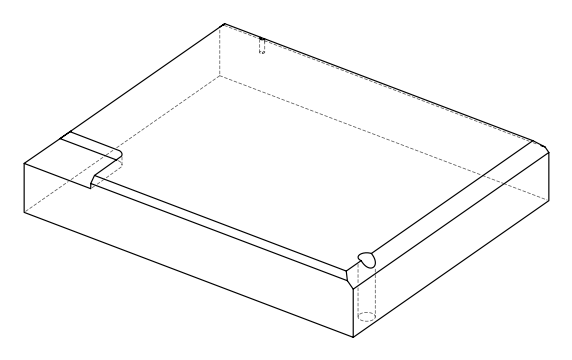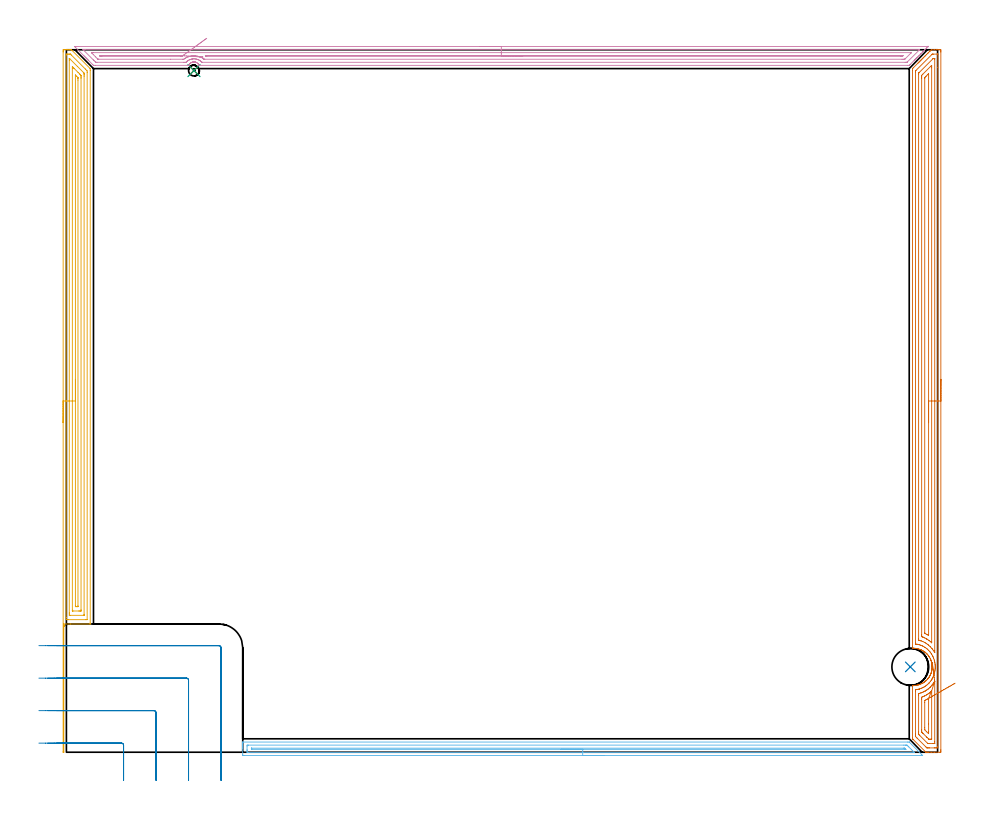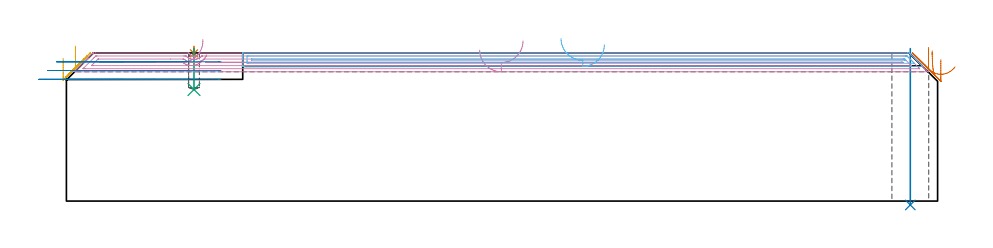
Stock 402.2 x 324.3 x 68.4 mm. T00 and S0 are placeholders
(PLAN: 8 operations, 4 tool changes, 47.3 min)
(1 SPOT_DRILL | STEP1POCKET | NXT0321_9005460120000 | 0.03 min | 0 mm3)
(2 INDEXABLE_INSERT_DRILL_THROUGH_HOLE_FROM_SOLID | STEP1HOLE | NXT0302_005 | 0.29 min | 15496 mm3)
(3 DRILL_BLIND_HOLE_INTO_CENTER | STEP1POCKET | NXT0301_021 | 0.08 min | 313 mm3)
(4 AREA_MILL | FG_CHAMFER_SURFACE | UGT0205_001 | 12.57 min | 15172 mm3)
(5 AREA_MILL_1 | FG_CHAMFER_SURFACE_1 | UGT0205_001 | 11.18 min | 24628 mm3)
(6 AREA_MILL_2 | FG_CHAMFER_SURFACE_2 | UGT0205_001 | 7.62 min | 6168 mm3)
(7 AREA_MILL_3 | FG_CHAMFER_SURFACE_3 | UGT0205_001 | 12.94 min | 26856 mm3)
(8 MILL_CORNER_NOTCH_RECTANGULAR | CORNER_NOTCH_RECTANGULAR | UGT0201_104 | Follow Part, ap 5, ae 75% | 2.59 min | 54157 mm3)
(TOOL NXT0321_9005460120000 | NC Spot Drill, 142deg, 12mm, Carbide, Uncoated | D12 PA142 FL30 Z2)
(TOOL NXT0302_005 | Index. Insert Drill 17mm [880-D1700L20-05] | D17 PA176 FL85 Z2)
(TOOL NXT0301_021 | Carbide Drill 5mm [860.1-0500-015A1-MM 2214] | D5 PA140 FL28 Z2)
(TOOL UGT0205_001 | Chamfer Mill 20 x 3 x 45 deg. | D20 FL50 Z2)
(TOOL UGT0201_104 | End Mill 20 mm | D20 FL22 Z2)
(OP 1 SPOT_DRILL)
G17 G21 G94 G90
T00 M6
G54
G17 G0 G90 X58.9 Y314.7 S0 M3
G43 Z78.4 H0
G94 G81 G98 Z68.185 F250. R71.4
G80
M5
M2
(OP 2 INDEXABLE_INSERT_DRILL_THROUGH_HOLE_FROM_SOLID)
G17 G21 G94 G90
T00 M6
G54
G17 G0 G90 X389.6 Y39.4 S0 M3
G43 Z78.4 H1
G94 G81 G98 Z-1.797 F250. R70.4
G80
M5
M2
(OP 3 DRILL_BLIND_HOLE_INTO_CENTER)
G17 G21 G94 G90
T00 M6
G54
G17 G0 G90 X58.9 Y314.7 S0 M3
G43 Z78.4 H1
G94 G81 G98 Z51.5 F250. R70.4
G80
M5
M2
(OP 4 AREA_MILL)
G17 G21 G94 G90
T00 M6
G54
G17 G0 G90 X190.8 Y325.8 S1061 M3
G43 Z78.4 H0
Z69.7
G94 G1 X190.838 Z68.828 F250.
X190.952 Z67.963
X191.141 Z67.112
X191.403 Z66.28
X191.737 Z65.474
X192.14 Z64.7
X192.609 Z63.964
X193.14 Z63.272
X193.729 Z62.629
X194.372 Z62.04
X195.064 Z61.508
X195.8 Z61.04
X196.574 Z60.637
X197.38 Z60.303
X198.212 Z60.041
X199.064 Z59.852
X199.928 Z59.738
X200.8 Z59.7
X397.786 Y325.799 Z59.699
X397.788 Y325.796 Z59.703
X397.786 Y325.787 Z59.711
X397.151 Y325.151 Z60.349
X396.963 Y324.961 Z60.535
X396.315 Y324.315 Z61.185
X396.085 Y324.083 Z61.413
X395.479 Y323.479 Z62.021
X395.406 Y323.405 Z62.094
X395.207 Y323.206 Z62.29
X394.643 Y322.643 Z62.857
X394.513 Y322.512 Z62.986
X394.33 Y322.328 Z63.168
X393.807 Y321.807 Z63.693
X393.452 Y321.45 Z64.046
X392.971 Y320.971 Z64.529
X392.728 Y320.727 Z64.771
X392.575 Y320.572 Z64.923
X392.424 Y320.423 Z65.075
X392.282 Y320.28 Z65.217
X392.136 Y320.133 Z65.362
X391.992 Y319.991 Z65.506
X391.835 Y319.834 Z65.664
X391.697 Y319.694 Z65.801
X391.561 Y319.559 Z65.938
X391.389 Y319.388 Z66.11
X389.501 Y317.5 Z67.997
X389.157 Y317.158 Z68.341
X389.101 Y317.107 Z68.392
X388.264 Y317.1 Z68.4
X61.541
X61.231 Y317.105 Z68.391
X61.139 Y317.303 Z68.194
X61.094 Y317.383 Z68.116
X61.027 Y317.501 Z67.996
X60.897 Y317.695 Z67.805
X60.862 Y317.745 Z67.755
X60.843 Y317.769 Z67.731
X60.65 Y317.974 Z67.526
X60.521 Y318.085 Z67.41
X60.44 Y318.157 Z67.341
X60.211 Y318.317 Z67.182
X60.102 Y318.378 Z67.121
X59.968 Y318.453 Z67.046
X59.709 Y318.555 Z66.944
X59.7 Y318.558 Z66.941
X59.532 Y318.605 Z66.886
X59.428 Y318.636 Z66.855
X59.424 Y318.638 Z66.854
X59.18 Y318.67 Z66.828
X59.086 Y318.68 Z66.814
X59.074 Y318.682 Z66.813
X59.051
X58.897 Y318.677 Z66.806
X58.722 Y318.682 Z66.813
X58.507 Y318.657 Z66.841
X58.416 Y318.645 Z66.851
X58.375 Y318.64 Z66.857
X58.18 Y318.587 Z66.912
X57.941 Y318.499 Z67.
X57.711 Y318.39 Z67.109
X57.493 Y318.258 Z67.241
X57.375 Y318.169 Z67.328
X57.286 Y318.104 Z67.394
X57.117 Y317.942 Z67.556
X57.077 Y317.898 Z67.6
X56.961 Y317.768 Z67.73
X56.829 Y317.589 Z67.909
X56.775 Y317.5 Z67.998
X56.714 Y317.4 Z68.099
X56.631 Y317.232 Z68.267
X56.567 Y317.106 Z68.392
X56.185 Y317.1 Z68.4
X13.336
X12.575 Y317.104 Z68.395
X12.499 Y317.107 Z68.392
X12.443 Y317.158 Z68.341
X12.099 Y317.5 Z67.997
X10.039 Y319.56 Z65.938
X9.903 Y319.694 Z65.801
X9.765 Y319.834 Z65.664
X9.608 Y319.991 Z65.506
X9.464 Y320.133 Z65.362
X9.319 Y320.28 Z65.217
X9.176 Y320.423 Z65.075
X9.025 Y320.572 Z64.923
X8.872 Y320.727 Z64.771
X8.744 Y320.855 Z64.643
X8.586 Y321.011 Z64.484
X8.426 Y321.173 Z64.325
X8.313 Y321.286 Z64.212
X8.15 Y321.447 Z64.047
X7.98 Y321.62 Z63.878
X7.881 Y321.718 Z63.78
X4.171 Y325.429 Z60.071
X3.962 Y325.64 Z59.86
X3.819 Y325.793 Z59.706
X3.962 Y325.8 Z59.7
X200.8
Y324.386 Z61.114
X393.621
X393.761 Y324.385 Z61.115
X393.867 Y324.381 Z61.119
X393.912 Y324.379 Z61.121
X393.913 Y324.374 Z61.126
X393.845 Y324.301 Z61.199
X393.715 Y324.166 Z61.334
X393.621 Y324.07 Z61.43
X388.264 Y318.716 Z66.784
X388.09 Y318.549 Z66.951
X388.066 Y318.528 Z66.972
X388.03 Y318.521 Z66.979
X387.937 Y318.518 Z66.982
X387.749 Y318.516 Z66.984
X387.372 Y318.514 Z66.986
X387.233
X62.81 Y318.515 Z66.985
X62.622 Y318.516 Z66.984
X62.576 Y318.518 Z66.982
X62.556 Y318.521 Z66.979
X62.533 Y318.539 Z66.961
X62.433 Y318.633 Z66.868
X62.27 Y318.792 Z66.708
X62.107 Y318.938 Z66.562
X61.932 Y319.089 Z66.411
X61.703 Y319.256 Z66.244
X61.541 Y319.365 Z66.135
X61.261 Y319.53 Z65.97
X61.003 Y319.655 Z65.845
X60.853 Y319.716 Z65.784
X60.648 Y319.796 Z65.704
X60.311 Y319.904 Z65.596
X60.098 Y319.966 Z65.534
X59.878 Y320.013 Z65.487
X59.755 Y320.03 Z65.47
X59.332 Y320.08 Z65.42
X58.88 Y320.099 Z65.401
X58.442 Y320.077 Z65.423
X58.067 Y320.038 Z65.462
X58.022 Y320.031 Z65.469
X57.97 Y320.021 Z65.479
X57.62 Y319.944 Z65.556
X57.349 Y319.866 Z65.634
X57.234 Y319.826 Z65.674
X57.077 Y319.768 Z65.732
X56.715 Y319.612 Z65.888
X56.505 Y319.509 Z65.991
X56.185 Y319.325 Z66.175
X56.142 Y319.298 Z66.202
X56.082 Y319.256 Z66.244
X55.772 Y319.019 Z66.481
X55.648 Y318.906 Z66.594
X55.292 Y318.555 Z66.945
X55.252 Y318.521 Z66.979
X55.222 Y318.519 Z66.981
X55.151 Y318.516 Z66.984
X54.399 Y318.514 Z66.986
X54.26
X14.089 Y318.515 Z66.985
X13.713 Y318.519 Z66.981
X13.62 Y318.521 Z66.979
X13.526 Y318.535 Z66.965
X13.336 Y318.719 Z66.781
X12.795 Y319.256 Z66.244
X12.443 Y319.607 Z65.893
X7.98 Y324.071 Z61.429
X7.75 Y324.308 Z61.192
X7.707 Y324.355 Z61.145
X7.694 Y324.379 Z61.121
X7.741 Y324.381 Z61.119
X7.98 Y324.384 Z61.116
X8.119 Y324.385 Z61.115
X8.872 Y324.386 Z61.114
X200.8
Y322.972 Z62.528
X389.842 Y322.971 Z62.529
X389.911
X390.05 Y322.967 Z62.533
X390.053 Y322.965 Z62.535
X390.054 Y322.959 Z62.541
X390.05 Y322.95 Z62.55
X387.233 Y320.133 Z65.367
X387.08 Y319.987 Z65.513
X387.026 Y319.937 Z65.563
X386.896 Y319.933 Z65.567
X386.686 Y319.93 Z65.57
X386.479 Y319.929 Z65.571
X385.795 Y319.928 Z65.572
X63.877 Y319.929 Z65.571
X63.706 Y319.93 Z65.57
X63.621 Y319.933 Z65.567
X63.58 Y319.935 Z65.565
X63.55 Y319.946 Z65.554
X63.404 Y320.057 Z65.443
X63.326 Y320.113 Z65.387
X63.297 Y320.133 Z65.367
X62.78 Y320.475 Z65.025
X62.433 Y320.67 Z64.83
X62.205 Y320.786 Z64.714
X62.022 Y320.872 Z64.628
X61.687 Y321.011 Z64.489
X61.541 Y321.066 Z64.434
X61.454 Y321.096 Z64.404
X60.97 Y321.242 Z64.258
X60.648 Y321.326 Z64.174
X60.251 Y321.402 Z64.098
X59.755 Y321.464 Z64.036
X59.508 Y321.489 Z64.011
X59.26 Y321.498 Z64.002
X58.863 Y321.506 Z63.994
X58.374 Y321.491 Z64.009
X57.97 Y321.455 Z64.045
X57.569 Y321.405 Z64.095
X57.077 Y321.305 Z64.195
X56.839 Y321.246 Z64.254
X56.554 Y321.164 Z64.336
X56.185 Y321.041 Z64.459
X56.163 Y321.033 Z64.467
X56.108 Y321.011 Z64.489
X55.547 Y320.76 Z64.74
X55.292 Y320.634 Z64.866
X54.974 Y320.446 Z65.054
X54.83 Y320.359 Z65.141
X54.5 Y320.133 Z65.367
X54.224 Y319.936 Z65.564
X54.057 Y319.933 Z65.567
X53.714 Y319.929 Z65.571
X48.11 Y319.928 Z65.572
X14.913 Y319.929 Z65.571
X14.774 Y319.93 Z65.57
X14.663 Y319.932 Z65.568
X14.592 Y319.935 Z65.565
X14.559 Y319.952 Z65.548
X14.37 Y320.133 Z65.367
X14.228 Y320.272 Z65.228
X13.488 Y321.011 Z64.489
X12.443 Y322.056 Z63.444
X11.734 Y322.767 Z62.733
X11.55 Y322.954 Z62.546
Y322.967 Z62.533
X12.235 Y322.971 Z62.529
X12.443
X200.8 Y322.972 Z62.528
Y321.557 Z63.943
X385.924
X386.08 Y321.555 Z63.945
X386.18 Y321.551 Z63.949
X386.189 Y321.549 Z63.951
X386.183 Y321.54 Z63.96
X386.161 Y321.513 Z63.987
X386.127 Y321.477 Z64.023
X386.065 Y321.419 Z64.081
X386.001 Y321.361 Z64.139
X385.871 Y321.35 Z64.15
X385.586 Y321.346 Z64.154
X385.248 Y321.343 Z64.157
X64.774
X64.522 Y321.345 Z64.155
X64.447 Y321.347 Z64.153
X64.413 Y321.349 Z64.151
X64.324 Y321.406 Z64.094
X64.219 Y321.478 Z64.022
X64.134 Y321.551 Z63.949
X64.219 Y321.552 Z63.948
X64.557 Y321.556 Z63.944
X64.774 Y321.557 Z63.943
X65.112
X200.8
X201.672 Z63.981
X202.537 Z64.095
X203.388 Z64.283
X204.22 Z64.546
X205.026 Z64.88
X205.8 Z65.282
X206.536 Z65.751
X207.228 Z66.282
X207.871 Z66.872
X208.46 Z67.515
X208.992 Z68.207
X209.46 Z68.943
X209.863 Z69.716
X210.197 Z70.522
X210.459 Z71.354
X210.648 Z72.206
X210.762 Z73.071
X210.8 Z73.943
G0 Z78.4
X64.77 Y329.586
Z67.51
G1 X64.386 Y329.308 Z66.777
X63.952 Y328.993 Z66.089
X63.471 Y328.645 Z65.45
X62.947 Y328.264 Z64.866
X62.384 Y327.856 Z64.34
X61.785 Y327.422 Z63.876
X61.157 Y326.966 Z63.479
X60.502 Y326.491 Z63.151
X59.827 Y326.002 Z62.895
X59.137 Y325.501 Z62.712
X58.436 Y324.992 Z62.605
X57.73 Y324.481 Z62.573
X57.025 Y323.969 Z62.617
X56.325 Y323.462 Z62.738
X55.637 Y322.962 Z62.933
X54.965 Y322.475 Z63.201
X54.315 Y322.003 Z63.541
X53.691 Y321.551 Z63.949
X53.659 Y321.528 Z63.972
X53.597 Y321.485 Z64.015
X53.562 Y321.463 Z64.037
X53.507 Y321.428 Z64.072
X53.418 Y321.375 Z64.125
X53.381 Y321.354 Z64.146
X53.345 Y321.35 Z64.15
X53.166 Y321.346 Z64.154
X52.832 Y321.343 Z64.157
X52.614
X16.351
X16.014 Y321.344 Z64.156
X15.672 Y321.347 Z64.153
X15.626 Y321.349 Z64.151
X15.575 Y321.386 Z64.114
X15.536 Y321.418 Z64.082
X15.501 Y321.451 Z64.049
X15.438 Y321.519 Z63.981
X15.41 Y321.552 Z63.948
X15.423 Y321.554 Z63.946
X15.46 Y321.556 Z63.944
X15.795 Y321.557 Z63.943
X16.014
X53.507
X53.588 Y321.556 Z63.944
X53.654 Y321.553 Z63.947
X53.691 Y321.551 Z63.949
X54.556 Y321.493 Z64.045
X55.409 Y321.436 Z64.216
X56.245 Y321.38 Z64.461
X57.056 Y321.326 Z64.778
X57.836 Y321.274 Z65.165
X58.58 Y321.224 Z65.618
X59.281 Y321.177 Z66.135
X59.935 Y321.134 Z66.711
X60.536 Y321.094 Z67.342
X61.08 Y321.057 Z68.023
X61.563 Y321.025 Z68.749
X61.981 Y320.997 Z69.514
X62.331 Y320.974 Z70.313
X62.609 Y320.955 Z71.139
X62.815 Y320.941 Z71.987
X62.947 Y320.933 Z72.849
X63.003 Y320.929 Z73.72
X62.983 Y320.93 Z74.592
G0 Z78.4
M5
M2
(OP 5 AREA_MILL_1)
G17 G21 G94 G90
T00 M6
G54
G17 G0 G90 X-1.5 Y152.152 S1061 M3
G43 Z78.4 H0
Z65.9
G94 G1 Y152.19 Z65.028 F250.
Y152.304 Z64.163
Y152.493 Z63.312
Y152.755 Z62.48
Y153.089 Z61.674
Y153.492 Z60.9
Y153.96 Z60.164
Y154.491 Z59.472
Y155.081 Z58.829
Y155.724 Z58.24
Y156.416 Z57.708
Y157.152 Z57.24
Y157.926 Z56.837
Y158.732 Z56.503
Y159.564 Z56.241
Y160.415 Z56.052
Y161.28 Z55.938
Y162.152 Z55.9
Y323.304
X-1.499 Y323.694 Z55.901
X-1.494 Y324.19 Z55.902
X-1.49 Y324.291 Z55.905
X-1.001 Y324.3 Z56.393
X-0.434 Z56.963
X-0.117 Z57.28
X0.451 Z57.847
X0.768 Z58.163
X1.403 Z58.802
X2.095 Z59.495
X2.223 Y324.299 Z59.621
X2.3 Y324.29 Z59.695
X2.382 Y324.219 Z59.78
X10.944 Y315.655 Z68.344
X10.993 Y315.595 Z68.392
X11. Y314.768 Z68.4
Y59.511
X10.995 Y59.209 Z68.391
X10.961 Y59.2 Z68.357
X1.85 Z59.25
X-1.2 Z56.2
Y58.865
X-1.196 Y58.619 Z56.195
X-1.193 Y58.598 Z56.193
X-1.198 Y58.571 Z56.198
X-1.199 Y58.566 Z56.199
X-1.196 Y58.55 Z56.194
Y58.546 Z56.192
Y58.543 Z56.191
X-1.198 Y58.54
X-1.2 Y58.512 Z56.2
Y58.509 Z56.196
X-1.196 Y58.505 Z56.19
X-1.197 Y58.499 Z56.196
X-1.195 Y58.484 Z56.192
Y58.48 Z56.19
X-1.198 Y58.477 Z56.191
X-1.2 Y58.45 Z56.2
Y58.447 Z56.196
X-1.196 Y58.441 Z56.189
X-1.199 Y58.437 Z56.195
X-1.196 Y58.426 Z56.191
X-1.195 Y58.422 Z56.189
X-1.198 Y58.417 Z56.19
X-1.2 Y58.388 Z56.2
X-1.197 Y58.375 Z56.196
X-1.198 Y58.365 Z56.195
X-1.199 Y58.36
X-1.198 Y58.336 Z56.188
X-1.195 Y58.332
X-1.194 Y58.329 Z56.19
X-1.197 Y58.313 Z56.194
X-1.195 Y58.31 Z56.187
X-1.199 Y58.304 Z56.196
X-1.2 Y58.3 Z56.2
X-1.198 Y58.268 Z56.188
X-1.195 Y58.262 Z56.187
X-1.194 Y58.257 Z56.191
X-1.196 Y58.251 Z56.193
Y58.229 Z56.187
X-1.197 Y58.224 Z56.185
X-1.2 Y58.219 Z56.186
Y58.173 Z56.2
Y0.156
X-1.195 Y0.01 Z56.195
X-1.224 Y0.006 Z56.167
X-1.285 Y0.004 Z56.106
X-1.491 Y0.008 Z55.905
X-1.496 Y0.063 Z55.904
X-1.5 Y0.16 Z55.9
Y162.152
X-0.086 Z57.314
Y321.909
X-0.084 Y322.124 Z57.316
X-0.081 Y322.231 Z57.319
X-0.079 Y322.277 Z57.321
X-0.007 Y322.29 Z57.393
X0.383 Y322.298 Z57.783
X0.768 Y322.299 Z58.168
X1.265 Y322.3 Z58.665
X1.653 Y322.297 Z59.053
X1.782 Y322.293 Z59.182
X1.828 Y322.29 Z59.228
X1.869 Y322.269 Z59.269
X1.943 Y322.198 Z59.343
X2.24 Y321.909 Z59.64
X8.732 Y315.417 Z66.132
X9.372 Y314.769 Z66.772
X9.579 Y314.548 Z66.979
X9.586 Y313.876 Z66.986
X9.585 Y61.296 Z66.985
X9.584 Y61.243 Z66.984
X9.582 Y61.218 Z66.982
X9.581 Y61.212 Z66.981
X9.496 Y61.209 Z66.896
X9.114 Y61.202 Z66.514
X8.923 Y61.2 Z66.323
X0.768 Z58.168
X-0.025 Y61.204 Z57.375
X-0.052 Y61.21 Z57.348
X-0.079 Y61.258 Z57.321
X-0.081 Y61.296 Z57.319
X-0.086 Y62.158 Z57.314
Y62.189
Y162.152
X1.328 Z58.728
X1.329 Y319.558 Z58.729
X1.332 Y320.124 Z58.732
X1.335 Y320.284 Z58.735
X1.336 Y320.29 Z58.736
X1.357 Y320.291 Z58.757
X1.382 Y320.29 Z58.782
X1.436 Y320.252 Z58.836
X1.575 Y320.124 Z58.975
X5.147 Y316.554 Z62.547
X7.825 Y313.876 Z65.225
X7.847 Y313.854 Z65.247
X8.06 Y313.633 Z65.46
X8.164 Y313.524 Z65.564
X8.167 Y313.311 Z65.567
X8.17 Y312.984 Z65.57
X8.171 Y312.656 Z65.571
Y312.091
Y63.647
X8.169 Y63.319 Z65.569
X8.166 Y63.227 Z65.566
X8.164 Y63.209 Z65.564
X8.157 Y63.206 Z65.557
X8.134 Y63.203 Z65.534
X8.039 Y63.201 Z65.439
X7.847 Y63.2 Z65.247
X1.653 Y63.201 Z59.053
X1.534 Y63.202 Z58.934
X1.335 Y63.21 Z58.735
X1.333 Y63.27 Z58.733
X1.33 Y63.407 Z58.73
X1.329 Y63.974 Z58.729
X1.328 Y64.301 Z58.728
Y162.152
X2.743 Z60.143
Y315.661
X2.745 Y316.345 Z60.145
X2.747 Y316.445 Z60.147
X2.749 Y316.487 Z60.149
X2.934 Y316.308 Z60.334
X3.257 Y315.992 Z60.657
X3.423 Y315.828 Z60.823
X3.59 Y315.661 Z60.99
X5.375 Y313.876 Z62.775
X6.077 Y313.174 Z63.477
X6.265 Y312.984 Z63.665
X6.458 Y312.782 Z63.858
X6.75 Y312.464 Z64.15
X6.754 Y312.301 Z64.154
X6.756 Y312.091 Z64.156
X6.757 Y311.405 Z64.157
Y311.199
Y65.759
X6.755 Y65.416 Z64.155
X6.752 Y65.245 Z64.152
X6.75 Y65.211 Z64.15
X6.71 Y65.207 Z64.11
X6.629 Y65.202 Z64.029
X6.077 Y65.2 Z63.477
X5.746 Z63.146
X3.091 Y65.201 Z60.491
X2.787 Y65.208 Z60.187
X2.755 Y65.21 Z60.155
X2.75 Y65.246 Z60.15
X2.747 Y65.347 Z60.147
X2.743 Y65.552 Z60.143
Y162.152
X4.157 Z61.557
Y312.395
X4.159 Y312.496 Z61.559
X4.161 Y312.577 Z61.561
X4.163 Y312.62 Z61.563
X4.172 Y312.618 Z61.572
X4.308 Y312.488 Z61.708
X4.709 Y312.091 Z62.109
X5.192 Y311.604 Z62.592
X5.29 Y311.5 Z62.69
X5.336 Y311.447 Z62.736
X5.339 Y311.35 Z62.739
X5.342 Y311.199 Z62.742
X5.343 Y311.047 Z62.743
Y310.306
X5.342 Y67.544 Z62.742
X5.341 Y67.394 Z62.741
X5.337 Y67.241 Z62.737
X5.335 Y67.209 Z62.735
X5.319 Y67.207 Z62.719
X5.278 Y67.203 Z62.678
X5.192 Y67.201 Z62.592
X4.647 Z62.047
X4.308 Y67.207 Z61.708
X4.195 Y67.21 Z61.595
X4.164 Y67.218 Z61.564
X4.161 Y67.291 Z61.561
X4.158 Y67.392 Z61.558
X4.157 Y67.544 Z61.557
Y67.696
Y162.152
Y163.023 Z61.595
Y163.888 Z61.709
Y164.74 Z61.898
Y165.572 Z62.16
Y166.378 Z62.494
Y167.152 Z62.897
Y167.888 Z63.365
Y168.58 Z63.896
Y169.223 Z64.486
Y169.812 Z65.129
Y170.343 Z65.821
Y170.812 Z66.557
Y171.215 Z67.331
Y171.549 Z68.137
Y171.811 Z68.969
Y172. Z69.82
Y172.114 Z70.685
Y172.152 Z71.557
G0 Z78.4
M5
M2
(OP 6 AREA_MILL_2)
G17 G21 G94 G90
T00 M6
G54
G17 G0 G90 X248.35 Y-1.5 S1061 M3
G43 Z78.4 H0
Z72.2
G94 G1 X248.312 Z71.328 F250.
X248.198 Z70.464
X248.009 Z69.612
X247.747 Z68.78
X247.413 Z67.974
X247.01 Z67.2
X246.542 Z66.464
X246.01 Z65.772
X245.421 Z65.129
X244.778 Z64.54
X244.086 Z64.008
X243.35 Z63.54
X242.576 Z63.137
X241.77 Z62.803
X240.938 Z62.541
X240.086 Z62.352
X239.222 Z62.238
X238.35 Z62.2
X82.018
X81.562 Y-1.495 Z62.203
X81.41 Y-1.491 Z62.205
X81.4 Y-1.045 Z62.651
Y1.6 Z65.294
Y2.144 Z65.841
Y2.482 Z66.178
Y3.026 Z66.722
Y3.363 Z67.058
Y4.039 Z67.738
Y4.352 Z68.051
X81.406 Y4.695 Z68.386
X81.408 Y4.697 Z68.388
X81.571 Y4.7 Z68.4
X388.429
X389.099 Y4.694 Z68.39
X389.112 Y4.688 Z68.387
X389.114 Y4.686 Z68.385
X394.847 Y-1.045 Z62.652
X395.285 Y-1.486 Z62.214
X395.289 Y-1.493 Z62.207
X395.285 Y-1.497 Z62.202
X395.278 Y-1.5 Z62.2
X395.273
X238.35
Y-0.086 Z63.614
X83.804 Y-0.085 Z63.615
X83.725
X83.433 Y-0.079 Z63.621
X83.41 Y0.016 Z63.716
X83.403 Y0.233 Z63.933
X83.401 Y0.718 Z64.418
X83.4 Y1.117 Z64.817
X83.402 Y2.878 Z66.578
X83.41 Y3.273 Z66.973
X83.804 Y3.284 Z66.984
X83.884 Y3.285 Z66.985
X386.642 Y3.286 Z66.986
X387.536 Y3.285 Z66.985
X387.615
X388.02 Y3.279 Z66.979
X388.073 Y3.266 Z66.966
X388.155 Y3.189 Z66.889
X388.278 Y3.07 Z66.77
X388.429 Y2.921 Z66.621
X388.869 Y2.482 Z66.182
X390.216 Y1.135 Z64.835
X390.632 Y0.718 Z64.418
X391.109 Y0.238 Z63.938
X391.325 Y0.014 Z63.714
X391.395 Y-0.079 Z63.621
X391.109 Y-0.084 Z63.616
X391.03 Y-0.085 Z63.615
X238.35 Y-0.086 Z63.614
Y1.328 Z65.028
X85.591 Y1.329 Z65.029
X85.499 Y1.33 Z65.03
X85.427 Y1.333 Z65.033
X85.412 Y1.335 Z65.035
X85.408 Y1.358 Z65.058
X85.404 Y1.412 Z65.112
X85.401 Y1.6 Z65.3
X85.402 Y1.787 Z65.487
X85.408 Y1.851 Z65.551
X85.411 Y1.865 Z65.565
X85.421 Y1.867 Z65.567
X85.454 Y1.869 Z65.569
X85.591 Y1.871 Z65.571
X386.367
X386.642 Y1.87 Z65.57
X386.917 Y1.867 Z65.567
X386.995 Y1.865 Z65.565
X387.03 Y1.859 Z65.559
X387.05 Y1.842 Z65.542
X387.135 Y1.762 Z65.462
X387.299 Y1.6 Z65.3
X387.536 Y1.357 Z65.057
X387.546 Y1.335 Z65.035
X387.536 Y1.334 Z65.034
X386.917 Y1.329 Z65.029
X238.35 Y1.328 Z65.028
X237.478 Z65.067
X236.614 Z65.18
X235.762 Z65.369
X234.93 Z65.632
X234.124 Z65.965
X233.35 Z66.368
X232.614 Z66.837
X231.922 Z67.368
X231.279 Z67.957
X230.69 Z68.601
X230.158 Z69.293
X229.69 Z70.028
X229.287 Z70.802
X228.953 Z71.608
X228.691 Z72.44
X228.502 Z73.292
X228.388 Z74.157
X228.35 Z75.028
G0 Z78.4
M5
M2
(OP 7 AREA_MILL_3)
G17 G21 G94 G90
T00 M6
G54
G17 G0 G90 X403.7 Y172.15 S1061 M3
G43 Z78.4 H0
Z65.3
G94 G1 Y172.112 Z64.428 F250.
Y171.998 Z63.564
Y171.809 Z62.712
Y171.547 Z61.88
Y171.213 Z61.074
Y170.81 Z60.3
Y170.342 Z59.564
Y169.81 Z58.872
Y169.221 Z58.229
Y168.578 Z57.64
Y167.886 Z57.108
Y167.15 Z56.64
Y166.376 Z56.237
Y165.57 Z55.903
Y164.738 Z55.641
Y163.886 Z55.452
Y163.022 Z55.338
Y162.15 Z55.3
Y1.088
X403.699 Y0.606 Z55.301
X403.695 Y0.201 Z55.303
X403.692 Y0.01 Z55.305
X403.296 Y0. Z55.7
X400.662 Z58.333
X399.221 Z59.776
X398.028 Z60.967
X397.399 Z61.601
X397.15 Z61.849
X397.024 Y0.001 Z61.975
X396.793 Y0.01 Z62.204
X396.711 Y0.09 Z62.287
X396.639 Y0.16 Z62.359
X390.838 Y5.961 Z68.161
X390.779 Y6.022 Z68.22
X390.601 Y6.205 Z68.386
X390.6 Y6.854 Z68.4
Y30.491
X390.605 Y30.804 Z68.391
X390.704 Y30.807 Z68.292
X390.88 Y30.81 Z68.117
X391.282 Y30.811 Z67.715
X391.627 Y30.826 Z67.37
X391.72 Y30.83 Z67.278
X391.882 Y30.846 Z67.115
X392.156 Y30.873 Z66.842
X392.594 Y30.939 Z66.405
X393.029 Y31.027 Z65.968
X393.199 Y31.069 Z65.797
X393.469 Y31.134 Z65.53
X393.479 Y31.137 Z65.52
X393.638 Y31.189 Z65.361
X393.903 Y31.276 Z65.096
X394.343 Y31.443 Z64.657
X394.777 Y31.633 Z64.223
X395.155 Y31.825 Z63.843
X395.394 Y31.957 Z63.602
X395.529 Y32.031 Z63.47
X395.65 Y32.107 Z63.35
X395.701 Y32.142 Z63.298
X395.833 Y32.233 Z63.163
X395.967 Y32.323 Z63.032
X396.092 Y32.408 Z62.907
X396.133 Y32.439 Z62.866
X396.272 Y32.545 Z62.724
X396.445 Y32.673 Z62.555
X396.523 Y32.732 Z62.476
X396.711 Y32.889 Z62.285
X396.756 Y32.925 Z62.241
X397.061 Y33.211 Z61.938
X397.082 Y33.231 Z61.917
X397.397 Y33.549 Z61.603
X397.468 Y33.629 Z61.532
X397.637 Y33.82 Z61.36
X397.735 Y33.946 Z61.26
X397.837 Y34.075 Z61.159
X397.962 Y34.232 Z61.037
X398.27 Y34.655 Z60.73
X398.309 Y34.714 Z60.691
X398.385 Y34.843 Z60.615
X398.57 Y35.158 Z60.428
X398.613 Y35.239 Z60.384
X398.706 Y35.414 Z60.29
X398.811 Y35.608 Z60.187
X398.984 Y35.983 Z60.015
X399.117 Y36.307 Z59.878
X399.142 Y36.363 Z59.855
X399.193 Y36.503 Z59.806
X399.199 Y36.519 Z59.801
X399.205 Y36.54 Z59.795
X399.27 Y36.753 Z59.723
X399.332 Y36.948 Z59.661
X399.345 Y36.995 Z59.648
X399.402 Y37.199 Z59.595
X399.441 Y37.345 Z59.555
X399.455 Y37.397 Z59.541
X399.549 Y37.843 Z59.448
X399.587 Y38.092 Z59.408
X399.619 Y38.291 Z59.377
X399.624 Y38.342 Z59.372
X399.644 Y38.545 Z59.349
X399.649 Y38.601 Z59.342
X399.656 Y38.659 Z59.337
X399.659 Y38.692 Z59.333
X399.665 Y38.738 Z59.33
X399.677 Y38.984 Z59.317
X399.681 Y39.088 Z59.309
X399.682 Y39.099
X399.688 Y39.186 Z59.306
X399.687 Y39.404 Z59.303
Y39.49
Y39.555 Z59.305
X399.685 Y39.612 Z59.303
Y39.633 Z59.304
X399.676 Y39.87 Z59.321
X399.674 Y39.895 Z59.322
X399.667 Y40.023 Z59.329
X399.664 Y40.08 Z59.331
X399.657 Y40.13 Z59.334
X399.652 Y40.18 Z59.341
X399.646 Y40.235 Z59.346
X399.641 Y40.293 Z59.353
X399.617 Y40.528 Z59.38
X399.579 Y40.769 Z59.418
X399.547 Y40.974 Z59.45
X399.491 Y41.237 Z59.508
X399.451 Y41.423 Z59.546
X399.384 Y41.662 Z59.61
X399.327 Y41.868 Z59.667
X399.249 Y42.108 Z59.746
X399.142 Y42.437 Z59.856
X399.097 Y42.554 Z59.901
X399.079 Y42.601 Z59.919
X399.011 Y42.763 Z59.988
X398.798 Y43.213 Z60.2
X398.564 Y43.657 Z60.433
X398.269 Y44.143 Z60.729
X398.127 Y44.35 Z60.869
X398.028 Y44.485 Z60.967
X397.98 Y44.551 Z61.016
X397.695 Y44.907 Z61.304
X397.396 Y45.254 Z61.603
X397.306 Y45.351 Z61.694
X397.212 Y45.446 Z61.787
X396.872 Y45.763 Z62.126
X396.523 Y46.069 Z62.476
X396.454 Y46.124 Z62.545
X396.349 Y46.207 Z62.648
X396.272 Y46.265 Z62.724
X396.173 Y46.34 Z62.824
X395.846 Y46.557 Z63.154
X395.826 Y46.57 Z63.174
X395.65 Y46.686 Z63.349
X395.394 Y46.836 Z63.603
X395.216 Y46.94 Z63.782
X395.071 Y47.017 Z63.928
X394.776 Y47.171 Z64.223
X394.646 Y47.234 Z64.354
X394.516 Y47.288 Z64.483
X394.277 Y47.387 Z64.723
X394.07 Y47.463 Z64.929
X393.903 Y47.525 Z65.096
X393.466 Y47.66 Z65.529
X393.065 Y47.764 Z65.93
X393.028 Y47.773 Z65.967
X392.594 Y47.861 Z66.404
X392.275 Y47.909 Z66.724
X392.157 Y47.927 Z66.843
X391.72 Y47.97 Z67.279
X391.283 Y47.991 Z67.716
X391.004 Y47.993 Z67.995
X390.606 Y47.996 Z68.392
X390.6 Y48.801 Z68.4
Y314.769
X390.606 Y315.601 Z68.392
X390.663 Y315.661 Z68.336
X391.004 Y316.005 Z67.994
X393.199 Y318.201 Z65.797
X393.338 Y318.339 Z65.66
X393.496 Y318.498 Z65.501
X393.638 Y318.64 Z65.358
X393.784 Y318.785 Z65.214
X393.928 Y318.93 Z65.069
X394.077 Y319.079 Z64.918
X394.23 Y319.231 Z64.768
X394.36 Y319.362 Z64.637
X394.516 Y319.518 Z64.479
X394.676 Y319.677 Z64.321
X394.792 Y319.794 Z64.205
X394.955 Y319.958 Z64.04
X395.478 Y320.478 Z63.521
X395.718 Y320.719 Z63.28
X395.833 Y320.835 Z63.163
X396.401 Y321.401 Z62.599
X396.61 Y321.611 Z62.388
X396.711 Y321.713 Z62.285
X397.15 Y322.15 Z61.849
X397.589 Y322.591 Z61.407
X397.829 Y322.829 Z61.171
X398.467 Y323.469 Z60.529
X398.666 Y323.666 Z60.334
X398.694 Y323.694 Z60.306
X399.169 Y324.169 Z59.83
X399.29 Y324.289 Z59.708
X399.305 Y324.299 Z59.693
X399.345 Y324.3 Z59.654
X400.662 Z58.333
X401.855 Z57.142
X402.418 Z56.576
X403.015 Z55.98
X403.296 Y324.296 Z55.699
X403.691 Y324.29 Z55.304
X403.695 Y324.099 Z55.302
X403.699 Y323.694 Z55.301
X403.7 Y323.283 Z55.3
Y162.15
X402.286 Z56.714
X402.285 Y2.527 Z56.715
X402.284 Y2.391 Z56.716
X402.279 Y2.022 Z56.721
X401.919 Y2.007 Z57.081
X401.54 Y2.002 Z57.46
X401.047 Y2. Z57.953
X400.662 Z58.338
X398.413 Z60.587
X398.028 Y2.001 Z60.972
X397.533 Y2.002 Z61.467
X397.343 Y2.009 Z61.657
X397.247 Y2.014 Z61.753
X397.15 Y2.107 Z61.85
X396.86 Y2.391 Z62.14
X392.76 Y6.491 Z66.24
X392.399 Y6.854 Z66.601
X392.026 Y7.235 Z66.974
X392.017 Y7.609 Z66.983
X392.016 Y7.746 Z66.984
X392.014 Y8.504 Z66.986
Y8.639
X392.015 Y28.274 Z66.985
X392.019 Y28.653 Z66.981
X392.021 Y28.834 Z66.979
X392.179 Y28.864 Z66.821
X392.76 Y28.962 Z66.24
X392.931 Y28.993 Z66.069
X393.638 Y29.146 Z65.362
X393.654 Y29.15 Z65.346
X393.719 Y29.166 Z65.281
X394.516 Y29.448 Z64.484
X394.945 Y29.623 Z64.055
X395.394 Y29.83 Z63.606
X395.546 Y29.904 Z63.454
X395.842 Y30.059 Z63.158
X396.114 Y30.22 Z62.886
X396.272 Y30.321 Z62.728
X396.643 Y30.574 Z62.357
X397.167 Y30.951 Z61.833
X397.63 Y31.356 Z61.37
X398.028 Y31.732 Z60.972
X398.084 Y31.787 Z60.916
X398.14 Y31.844 Z60.86
X398.251 Y31.966 Z60.749
X398.413 Y32.149 Z60.587
X398.883 Y32.713 Z60.117
X398.903 Y32.739 Z60.097
X399.272 Y33.257 Z59.728
X399.507 Y33.629 Z59.493
X399.572 Y33.737 Z59.428
X399.611 Y33.805 Z59.389
X399.784 Y34.117 Z59.216
X399.922 Y34.381 Z59.078
X399.991 Y34.522 Z59.009
X400.203 Y34.988 Z58.797
X400.381 Y35.414 Z58.619
X400.427 Y35.533 Z58.573
X400.458 Y35.622 Z58.542
X400.662 Y36.255 Z58.338
X400.673 Y36.295 Z58.327
X400.676 Y36.307 Z58.324
X400.774 Y36.696 Z58.226
X400.845 Y37.013 Z58.155
X400.883 Y37.199 Z58.117
X400.98 Y37.768 Z58.02
X401.023 Y38.092 Z57.977
X401.07 Y38.57 Z57.93
X401.091 Y38.984 Z57.909
X401.099 Y39.433 Z57.901
X401.089 Y39.877 Z57.911
X401.059 Y40.366 Z57.941
X401.016 Y40.769 Z57.984
X400.923 Y41.396 Z58.077
X400.871 Y41.662 Z58.129
X400.658 Y42.559 Z58.342
X400.357 Y43.447 Z58.643
X400.129 Y43.989 Z58.871
X399.959 Y44.339 Z59.041
X399.784 Y44.675 Z59.216
X399.464 Y45.232 Z59.536
X399.247 Y45.577 Z59.753
X398.906 Y46.059 Z60.094
X398.857 Y46.124 Z60.143
X398.643 Y46.391 Z60.357
X398.085 Y47.017 Z60.915
X398.028 Y47.073 Z60.972
X397.409 Y47.646 Z61.591
X397.15 Y47.862 Z61.85
X397.092 Y47.909 Z61.908
X396.611 Y48.248 Z62.389
X396.272 Y48.472 Z62.728
X395.725 Y48.802 Z63.275
X395.394 Y48.973 Z63.606
X395.06 Y49.141 Z63.94
X394.516 Y49.355 Z64.484
X394.177 Y49.477 Z64.823
X393.698 Y49.633 Z65.302
X393.638 Y49.649 Z65.362
X393.463 Y49.694 Z65.537
X392.76 Y49.837 Z66.24
X392.586 Y49.871 Z66.414
X392.098 Y49.943 Z66.902
X392.044 Y49.953 Z66.956
X392.021 Y49.965 Z66.979
X392.019 Y49.996 Z66.981
X392.017 Y50.148 Z66.983
X392.014 Y50.452 Z66.986
Y50.587
Y313.876
X392.016 Y314.255 Z66.984
X392.019 Y314.444 Z66.981
X392.021 Y314.537 Z66.979
X392.031 Y314.57 Z66.969
X392.053 Y314.595 Z66.947
X392.22 Y314.769 Z66.78
X399.573 Y322.123 Z59.427
X399.645 Y322.192 Z59.355
X399.702 Y322.246 Z59.298
X399.74 Y322.278 Z59.26
X399.784 Y322.29 Z59.216
X400.279 Y322.298 Z58.721
X402.034 Y322.3 Z56.966
X402.212 Y322.298 Z56.788
X402.241 Y322.296 Z56.759
X402.27 Y322.29 Z56.73
X402.279 Y322.282 Z56.721
X402.28 Y322.26 Z56.72
X402.285 Y322.044 Z56.715
X402.286 Y316.182 Z56.714
Y162.15
X400.872 Z58.128
Y46.804
X400.87 Y46.124 Z58.13
X400.869 Y46.069 Z58.131
X400.867 Y46.053 Z58.133
X400.857 Y46.01 Z58.143
X400.786 Y46.124 Z58.214
X400.662 Y46.325 Z58.338
X400.229 Y47.017 Z58.771
X399.784 Y47.623 Z59.216
X399.554 Y47.909 Z59.446
X398.906 Y48.638 Z60.094
X398.739 Y48.802 Z60.261
X398.028 Y49.442 Z60.972
X397.719 Y49.694 Z61.281
X397.15 Y50.099 Z61.85
X396.863 Y50.289 Z62.137
X396.38 Y50.587 Z62.62
X396.272 Y50.648 Z62.728
X396.14 Y50.721 Z62.86
X395.394 Y51.081 Z63.606
X394.594 Y51.4 Z64.406
X394.516 Y51.426 Z64.484
X394.354 Y51.479 Z64.646
X393.638 Y51.683 Z65.362
X393.436 Y51.741 Z65.564
X393.431 Y52.159 Z65.569
X393.429 Y52.372 Z65.571
Y312.984
X393.431 Y313.194 Z65.569
X393.435 Y313.409 Z65.565
X393.441 Y313.53 Z65.559
X393.492 Y313.584 Z65.508
X393.638 Y313.737 Z65.362
X400.024 Y320.124 Z58.976
X400.155 Y320.247 Z58.845
X400.202 Y320.29 Z58.798
X400.316 Y320.294 Z58.684
X400.49 Y320.298 Z58.51
X400.662 Y320.295 Z58.338
X400.835 Y320.29 Z58.165
X400.865 Y320.281 Z58.135
X400.867 Y320.251 Z58.133
X400.87 Y320.195 Z58.13
X400.871 Y320.124 Z58.129
Y319.911
X400.872 Y162.15 Z58.128
X399.457 Z59.543
Y50.919
X399.455 Y50.587 Z59.545
X399.453 Y50.553 Z59.547
X399.451 Y50.551 Z59.549
X399.446 Y50.552 Z59.554
X399.402 Y50.587 Z59.598
X398.906 Y51.022 Z60.094
X398.357 Y51.479 Z60.643
X398.028 Y51.713 Z60.972
X397.325 Y52.194 Z61.675
X397.15 Y52.298 Z61.85
X397.024 Y52.372 Z61.976
X396.272 Y52.765 Z62.728
X395.555 Y53.1 Z63.445
X395.394 Y53.164 Z63.606
X395.138 Y53.264 Z63.862
X395.013 Y53.316 Z63.987
X394.882 Y53.372 Z64.118
X394.849 Y53.394 Z64.151
X394.848 Y53.406 Z64.152
X394.845 Y53.544 Z64.155
X394.843 Y53.824 Z64.157
Y54.157
Y311.199
X394.844 Y311.758 Z64.156
X394.846 Y312.091 Z64.154
X394.85 Y312.371 Z64.15
X394.859 Y312.499 Z64.141
X395.363 Y313.015 Z63.637
X398.902 Y316.554 Z60.098
X399.348 Y316.997 Z59.652
X399.393 Y317.038 Z59.607
X399.448 Y317.088 Z59.552
X399.452 Y317.015 Z59.548
X399.455 Y316.888 Z59.545
X399.457 Y316.554 Z59.543
Y315.993
Y162.15
X398.043 Z60.957
X398.042 Y54.157 Z60.958
Y54.142
X398.028 Y53.948 Z60.972
X397.668 Y54.157 Z61.332
X397.15 Y54.434 Z61.85
X396.581 Y54.735 Z62.419
X396.272 Y54.888 Z62.728
X396.258 Y55.049 Z62.742
Y55.064
X396.257 Y311.199 Z62.743
X396.258 Y311.213 Z62.742
X396.272 Y311.462 Z62.728
X396.581 Y311.777 Z62.419
X396.89 Y312.091 Z62.11
X397.783 Y312.984 Z61.217
X397.909 Y313.105 Z61.091
X398.028 Y313.218 Z60.972
X398.042 Y312.984 Z60.958
X398.043 Y312.969 Z60.957
Y162.15
Y161.278 Z60.995
Y160.414 Z61.109
Y159.562 Z61.298
Y158.73 Z61.56
Y157.924 Z61.894
Y157.15 Z62.297
Y156.414 Z62.765
Y155.722 Z63.296
Y155.079 Z63.886
Y154.49 Z64.529
Y153.958 Z65.221
Y153.49 Z65.957
Y153.087 Z66.731
Y152.753 Z67.537
Y152.491 Z68.369
Y152.302 Z69.22
Y152.188 Z70.085
Y152.15 Z70.957
G0 Z78.4
X399.734 Y41.343
Z69.351
G1 X399.724 Y41.417 Z68.482
Z67.61
X399.734 Y41.341 Z66.741
X399.754 Y41.19 Z65.882
X399.784 Y40.966 Z65.039
X399.823 Y40.67 Z64.22
X399.871 Y40.304 Z63.429
X399.929 Y39.871 Z62.674
X399.994 Y39.374 Z61.96
X400.068 Y38.818 Z61.292
X400.149 Y38.206 Z60.675
X400.236 Y37.543 Z60.115
X400.33 Y36.835 Z59.615
X400.429 Y36.085 Z59.179
X400.533 Y35.301 Z58.811
X400.64 Y34.488 Z58.513
X400.751 Y33.653 Z58.288
X400.863 Y32.801 Z58.137
X400.866 Y32.781 Z58.134
X400.869 Y32.737 Z58.131
X400.871 Y32.591 Z58.129
X400.872 Y32.524 Z58.128
X400.871 Y4.856 Z58.129
X400.869 Y4.176 Z58.131
X400.867 Y4.07 Z58.133
X400.865 Y4.021 Z58.135
X400.857 Y4.009 Z58.143
X400.831 Y4.004 Z58.169
X400.662 Y4.002 Z58.338
X399.957 Y4. Z59.043
X398.201 Z60.799
X398.028 Y4.001 Z60.972
X397.855 Y4.003 Z61.145
X397.739 Y4.007 Z61.261
X397.7 Y4.011 Z61.3
X397.684 Y4.022 Z61.316
X397.652 Y4.051 Z61.348
X397.523 Y4.176 Z61.477
X393.954 Y7.746 Z65.046
X393.638 Y8.067 Z65.362
X393.5 Y8.212 Z65.5
X393.435 Y8.289 Z65.565
X393.433 Y8.426 Z65.567
X393.43 Y8.639 Z65.57
X393.429 Y8.851 Z65.571
X393.428 Y9.531 Z65.572
X393.429 Y26.489 Z65.571
X393.43 Y26.701 Z65.57
X393.432 Y26.914 Z65.568
X393.435 Y27.049 Z65.565
X393.493 Y27.078 Z65.507
X393.638 Y27.118 Z65.362
X393.84 Y27.176 Z65.16
X394.516 Y27.38 Z64.484
X394.519 Y27.381 Z64.481
X395.153 Y27.627 Z63.847
X395.394 Y27.727 Z63.606
X395.764 Y27.898 Z63.236
X396.272 Y28.152 Z62.728
X396.351 Y28.193 Z62.649
X396.495 Y28.274 Z62.505
X396.899 Y28.529 Z62.101
X397.15 Y28.698 Z61.85
X397.422 Y28.89 Z61.578
X397.801 Y29.166 Z61.199
X397.928 Y29.269 Z61.072
X398.028 Y29.353 Z60.972
X398.401 Y29.68 Z60.599
X398.805 Y30.059 Z60.195
X398.856 Y30.11 Z60.144
X398.906 Y30.162 Z60.094
X399.281 Y30.57 Z59.719
X399.604 Y30.951 Z59.396
X399.685 Y31.052 Z59.315
X399.784 Y31.179 Z59.216
X400.065 Y31.558 Z58.935
X400.273 Y31.844 Z58.727
X400.425 Y32.085 Z58.575
X400.662 Y32.466 Z58.338
X400.839 Y32.77 Z58.161
X400.863 Y32.801 Z58.137
X399.443 Y28.24 Z59.557
X399.451 Y28.091 Z59.549
X399.454 Y27.98 Z59.546
X399.457 Y27.714 Z59.543
Y6.294
X399.455 Y6.107 Z59.545
X399.453 Y6.04 Z59.547
X399.45 Y6.01 Z59.55
X399.43 Y6.008 Z59.57
X399.326 Y6.004 Z59.674
X398.906 Y6. Z60.094
X398.868 Z60.132
X398.448 Y6.006 Z60.552
X398.238 Y6.01 Z60.762
X398.133 Y6.027 Z60.867
X398.028 Y6.129 Z60.972
X397.295 Y6.854 Z61.705
X397.15 Y6.999 Z61.85
X395.51 Y8.639 Z63.49
X395.394 Y8.755 Z63.606
X395.009 Y9.141 Z63.991
X394.913 Y9.241 Z64.087
X394.867 Y9.293 Z64.133
X394.85 Y9.317 Z64.15
X394.848 Y9.345 Z64.152
X394.845 Y9.531 Z64.155
X394.843 Y10.091 Z64.157
Y10.424
Y24.372
X394.844 Y24.704 Z64.156
X394.847 Y25.26 Z64.153
X394.85 Y25.423 Z64.15
X395.282 Y25.596 Z63.718
X395.363 Y25.628 Z63.637
X395.394 Y25.64 Z63.606
X395.98 Y25.894 Z63.02
X396.272 Y26.031 Z62.728
X397.143 Y26.489 Z61.857
X397.147 Y26.492 Z61.853
X397.681 Y26.842 Z61.319
X398.028 Y27.082 Z60.972
X398.201 Y27.205 Z60.799
X398.438 Y27.381 Z60.562
X398.698 Y27.593 Z60.302
X398.906 Y27.769 Z60.094
X399.174 Y28.002 Z59.826
X399.338 Y28.147 Z59.662
X399.443 Y28.24 Z59.557
X398.028 Y24.848 Z60.972
X398.041 Y24.704 Z60.959
X398.042 Y24.69 Z60.958
X398.043 Y13.101 Z60.957
Y9.531
X398.041 Y8.639 Z60.959
X398.039 Y8.627 Z60.961
X398.028 Y8.582 Z60.972
X397.965 Y8.639 Z61.035
X397.15 Y9.448 Z61.85
X397.067 Y9.531 Z61.933
X396.272 Y10.338 Z62.728
X396.26 Y10.424 Z62.74
X396.258 Y10.438 Z62.742
X396.257 Y11.316 Z62.743
Y22.919
X396.258 Y23.811 Z62.742
X396.259 Y23.824 Z62.741
X396.272 Y23.91 Z62.728
X396.795 Y24.173 Z62.205
X397.15 Y24.358 Z61.85
X397.373 Y24.477 Z61.627
X397.781 Y24.704 Z61.219
X397.938 Y24.796 Z61.062
X398.028 Y24.848 Z60.972
X398.621 Y25.187 Z60.429
X399.253 Y25.548 Z59.948
X399.918 Y25.929 Z59.533
X400.613 Y26.326 Z59.185
X401.331 Y26.737 Z58.909
X402.068 Y27.159 Z58.706
X402.817 Y27.587 Z58.578
X403.573 Y28.02 Z58.525
X404.33 Y28.453 Z58.549
X405.082 Y28.883 Z58.648
X405.824 Y29.307 Z58.823
X406.55 Y29.723 Z59.071
X407.254 Y30.126 Z59.391
X407.932 Y30.513 Z59.781
X408.577 Y30.882 Z60.238
X409.185 Y31.23 Z60.757
X409.752 Y31.555 Z61.336
X410.273 Y31.853 Z61.969
G0 Z78.4
M5
M2
(OP 8 MILL_CORNER_NOTCH_RECTANGULAR)
G17 G21 G94 G90
T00 M6
G54
G17 G0 G90 X26.4 Y-13. S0 M3
G43 Z78.4 H0
Z64.333
G94 G1 Y-10. F250.
Y3.205 F500.
G3 X25.405 Y4.2 R1.
G1 X-1.566
X-4.566 F250.
G0 Z78.4
X41.4 Y-13.
Z64.333
G1 Y-10.
Y18.205 F500.
G3 X40.405 Y19.2 R1.
G1 X-1.566
X-4.566 F250.
G0 Z78.4
X56.4 Y-13.
Z64.333
G1 Y-10.
Y33.205 F500.
G3 X55.405 Y34.2 R1.
G1 X-1.566
X-4.566 F250.
G0 Z78.4
X71.4 Y-13.
Z64.333
G1 Y-10.
Y48.205 F500.
G3 X70.405 Y49.2 R1.
G1 X-1.566
X-4.566 F250.
G0 Z78.4
X26.4 Y-13.
Z60.267
G1 Y-10.
Y3.205 F500.
G3 X25.405 Y4.2 R1.
G1 X-5.633
X-8.633 F250.
G0 Z78.4
X41.4 Y-13.
Z60.267
G1 Y-10.
Y18.205 F500.
G3 X40.405 Y19.2 R1.
G1 X-5.633
X-8.633 F250.
G0 Z78.4
X56.4 Y-13.
Z60.267
G1 Y-10.
Y33.205 F500.
G3 X55.405 Y34.2 R1.
G1 X-5.633
X-8.633 F250.
G0 Z78.4
X71.4 Y-13.
Z60.267
G1 Y-10.
Y48.205 F500.
G3 X70.405 Y49.2 R1.
G1 X-5.633
X-8.633 F250.
G0 Z78.4
X26.4 Y-13.
Z56.2
G1 Y-10.
Y3.205 F500.
G3 X25.405 Y4.2 R1.
G1 X-9.699
X-12.699 F250.
G0 Z78.4
X41.4 Y-13.
Z56.2
G1 Y-10.
Y18.205 F500.
G3 X40.405 Y19.2 R1.
G1 X-9.699
X-12.699 F250.
G0 Z78.4
X56.4 Y-13.
Z56.2
G1 Y-10.
Y33.205 F500.
G3 X55.405 Y34.2 R1.
G1 X-9.699
X-12.699 F250.
G0 Z78.4
X71.4 Y-13.
Z56.2
G1 Y-10.
Y48.205 F500.
G3 X70.405 Y49.2 R1.
G1 X-9.699
X-12.699 F250.
G0 Z78.4
M5
M2
